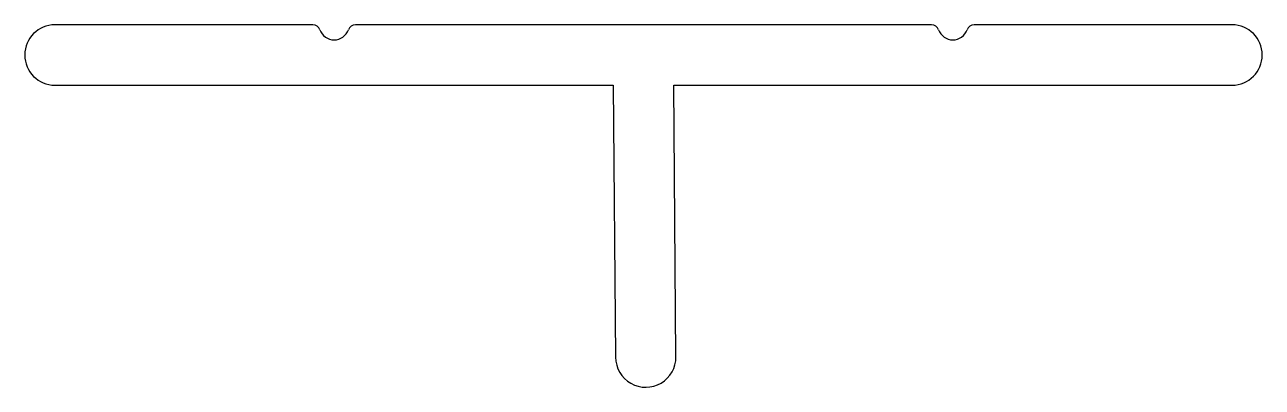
# Model space of a CAD drawing. Extents: x 2095.7 to 2136.7, y 1526.2 to 1538.2.
import ezdxf

# ---------------------------------------------------------------- set-up
doc = ezdxf.new("R2010")
doc.units = 0
doc.layers.get('0').update_dxf_attribs({"linetype": 'CONTINUOUS'})

msp = doc.modelspace()

# ---------------------------------------------------------------- linework, layer by layer
for p, q in [((2105.225, 1538.183), (2096.682, 1538.183)), ((2125.725, 1538.183), (2106.639, 1538.183)), ((2135.682, 1538.183), (2127.139, 1538.183)), ((2096.682, 1536.183), (2115.182, 1536.182)), ((2115.182, 1536.182), (2115.257, 1527.174)), ((2117.182, 1536.181), (2135.682, 1536.183)), ((2117.257, 1527.19), (2117.182, 1536.181))]:
    msp.add_line(p, q)
for centre, radius, start, end in [((2096.682, 1537.183), 1, 90, 269.9966), ((2105.225, 1537.933), 0.25, 19.4712, 90), ((2105.932, 1538.183), 0.5, 199.4712, 340.5288), ((2106.639, 1537.933), 0.25, 90, 160.5288), ((2125.725, 1537.933), 0.25, 19.4712, 90), ((2126.432, 1538.183), 0.5, 199.4712, 340.5288), ((2127.139, 1537.933), 0.25, 89.9992, 160.5288), ((2135.682, 1537.183), 1, 270.0151, 90), ((2116.257, 1527.182), 1, 180.4751, 0.4761)]:
    msp.add_arc(centre, radius, start, end)

doc.saveas('drawing.dxf')
